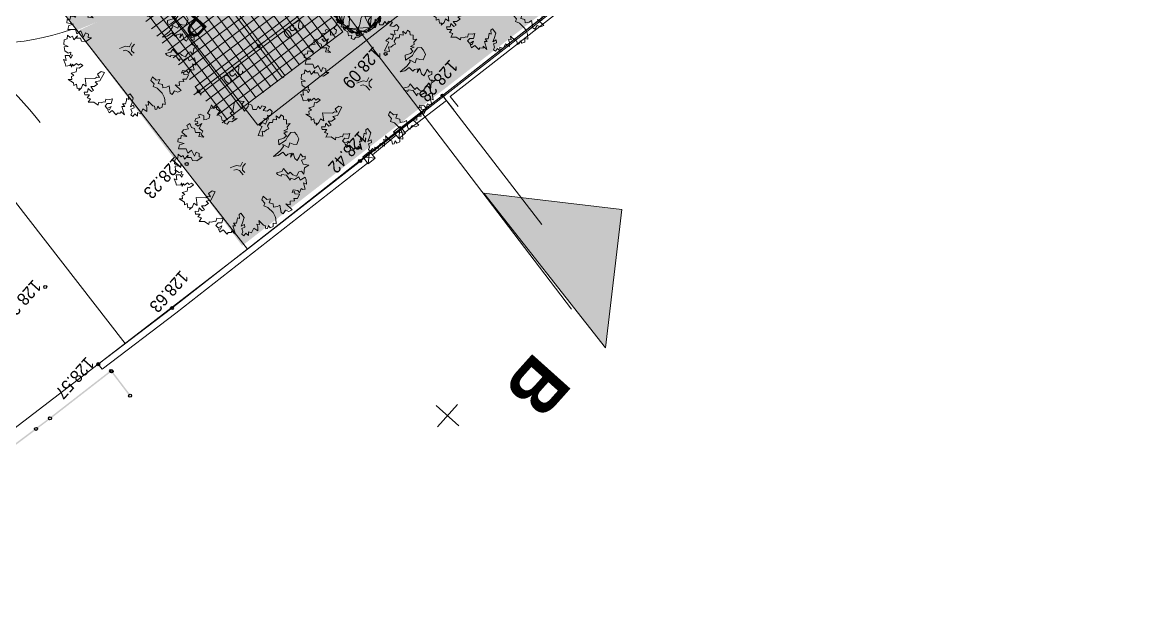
# Model space of a CAD drawing. Header units: metres. Extents: x -2858 to 512, y -1995 to 1252.
# Drawn here: x -522.69 to -485.97, y 341.02 to 360.58 of the extents above; entities that cross this region are included whole.
import ezdxf
from ezdxf.enums import TextEntityAlignment as Align
from ezdxf.lldxf.tags import DXFTag

# ---------------------------------------------------------------- set-up
doc = ezdxf.new("R2010")
doc.units = ezdxf.units.M
doc.header["$PDMODE"] = 33
doc.header["$PDSIZE"] = 0.1
for name, color, linetype in [('Calque commun', 7, 'Continuous'), ('Calque100', 7, 'Continuous'), ('Calque11', 7, 'Continuous'), ('Calque14', 7, 'Continuous'), ('Calque15', 7, 'Continuous'), ('Calque17', 7, 'Continuous'), ('Calque19', 7, 'Continuous'), ('Calque27', 7, 'Continuous'), ('Calque3', 7, 'Continuous'), ('Textes', 7, 'Continuous')]:
    doc.layers.add(name, color=color, linetype=linetype)
doc.styles.add('ARIAL', font='arial.ttf')
doc.styles.add('Arial12', font='arial.ttf', dxfattribs={"width": 0.9, "height": 0.41584})
doc.styles.add('Arial18', font='arial.ttf', dxfattribs={"height": 0.309252})
doc.styles.add('Century Gothic4', font='GOTHICB.TTF', dxfattribs={"height": 1.706266})
doc.styles.add('Trebuchet MS', font='trebucit.ttf', dxfattribs={"height": 0.405148})
tags = doc.linetypes.add('DASHDOT2', pattern=[0.5, 0.25, -0.125, 0, -0.125]).pattern_tags.tags
tags[10:11] = [DXFTag(74, 4), DXFTag(75, 0), DXFTag(340, '0'), DXFTag(46, 1.0), DXFTag(50, 0.0), DXFTag(44, 0.0), DXFTag(45, 0.0)]
tags[8:9] = [DXFTag(74, 4), DXFTag(75, 0), DXFTag(340, '0'), DXFTag(46, 1.0), DXFTag(50, 0.0), DXFTag(44, 0.0), DXFTag(45, 0.0)]
tags[6:7] = [DXFTag(74, 4), DXFTag(75, 0), DXFTag(340, '0'), DXFTag(46, 1.0), DXFTag(50, 0.0), DXFTag(44, 0.0), DXFTag(45, 0.0)]
tags[4:5] = [DXFTag(74, 4), DXFTag(75, 0), DXFTag(340, '0'), DXFTag(46, 1.0), DXFTag(50, 0.0), DXFTag(44, 0.0), DXFTag(45, 0.0)]
tags = doc.linetypes.add('DOT2', pattern=[0.125, 0, -0.125]).pattern_tags.tags
tags[6:7] = [DXFTag(74, 4), DXFTag(75, 0), DXFTag(340, '0'), DXFTag(46, 1.0), DXFTag(50, 0.0), DXFTag(44, 0.0), DXFTag(45, 0.0)]
tags[4:5] = [DXFTag(74, 4), DXFTag(75, 0), DXFTag(340, '0'), DXFTag(46, 1.0), DXFTag(50, 0.0), DXFTag(44, 0.0), DXFTag(45, 0.0)]
tags = doc.linetypes.add('HIDDEN', pattern=[0.375, 0.25, -0.125]).pattern_tags.tags
tags[6:7] = [DXFTag(74, 4), DXFTag(75, 0), DXFTag(340, '0'), DXFTag(46, 1.0), DXFTag(50, 0.0), DXFTag(44, 0.0), DXFTag(45, 0.0)]
tags[4:5] = [DXFTag(74, 4), DXFTag(75, 0), DXFTag(340, '0'), DXFTag(46, 1.0), DXFTag(50, 0.0), DXFTag(44, 0.0), DXFTag(45, 0.0)]

# ---------------------------------------------------------------- blocks, each defined once
blk = doc.blocks.new('PointTopo_SPE')
at = {"layer": 'Calque commun', "color": 1, "linetype": 'ByBlock', "lineweight": -2}
blk.add_point((0, 0), dxfattribs=at)
blk = doc.blocks.new('Block1072')
at = {"layer": 'Calque19', "color": 34, "linetype": 'Continuous', "lineweight": 9, "true_color": 0x994c00, "flags": 128}
for points in [[(-0.161, 0), (-0.161, 0, 1), (0.161, 0), (0.161, 0, 1), (-0.161, 0), (-0.161, 0)], [(0.144, 0), (0.144, 0, -1), (-0.144, 0), (-0.144, 0, -1), (0.144, 0), (0.144, 0)]]:
    blk.add_lwpolyline(points, format="xyb", dxfattribs=at)
blk = doc.blocks.new('SPE35')
at = {"layer": 'Calque19', "color": 102, "linetype": 'Continuous', "lineweight": 9}
blk.add_polyline3d([(-0.751, 0.256, 0), (-0.706, 0.272, 0), (-0.691, 0.295, 0), (-0.661, 0.342, 0), (-0.701, 0.397, 0), (-0.721, 0.427, 0), (-0.706, 0.499, 0), (-0.696, 0.576, 0), (-0.661, 0.562, 0), (-0.555, 0.562, 0), (-0.514, 0.562, 0), (-0.524, 0.617, 0), (-0.535, 0.678, 0), (-0.499, 0.702, 0), (-0.454, 0.749, 0), (-0.424, 0.772, 0), (-0.388, 0.734, 0), (-0.338, 0.686, 0), (-0.177, 0.702, 0), (-0.187, 0.749, 0), (-0.166, 0.804, 0), (-0.121, 0.804, 0), (-0.111, 0.788, 0), (-0.061, 0.765, 0), (0.01, 0.78, 0), (0.071, 0.78, 0), (0.096, 0.788, 0), (0.237, 0.758, 0), (0.272, 0.725, 0), (0.343, 0.695, 0), (0.368, 0.678, 0), (0.419, 0.725, 0), (0.449, 0.678, 0), (0.474, 0.639, 0), (0.459, 0.609, 0), (0.489, 0.553, 0), (0.58, 0.553, 0), (0.59, 0.562, 0), (0.63, 0.6, 0), (0.671, 0.585, 0), (0.706, 0.546, 0), (0.711, 0.53, 0), (0.671, 0.46, 0), (0.691, 0.397, 0), (0.681, 0.35, 0), (0.706, 0.327, 0), (0.772, 0.295, 0), (0.767, 0.265, 0), (0.756, 0.163, 0), (0.777, 0.116, 0), (0.762, 0.077, 0), (0.797, 0.044, 0), (0.827, -0.01, 0), (0.827, -0.049, 0), (0.777, -0.088, 0), (0.756, -0.096, 0), (0.711, -0.119, 0), (0.691, -0.135, 0), (0.767, -0.151, 0), (0.767, -0.214, 0), (0.772, -0.261, 0), (0.782, -0.323, 0), (0.671, -0.354, 0), (0.681, -0.393, 0), (0.731, -0.44, 0), (0.726, -0.479, 0), (0.676, -0.533, 0), (0.651, -0.565, 0), (0.6, -0.518, 0), (0.58, -0.542, 0), (0.61, -0.611, 0), (0.605, -0.658, 0), (0.489, -0.675, 0), (0.429, -0.533, 0), (0.403, -0.581, 0), (0.403, -0.635, 0), (0.489, -0.698, 0), (0.464, -0.745, 0), (0.388, -0.754, 0), (0.393, -0.879, 0), (0.318, -0.84, 0), (0.303, -0.816, 0), (0.242, -0.84, 0), (0.192, -0.754, 0), (0.166, -0.675, 0), (0.131, -0.745, 0), (0.146, -0.807, 0), (0.05, -0.801, 0), (0.04, -0.87, 0), (-0.005, -0.925, 0), (0.02, -0.745, 0), (-0.02, -0.691, 0), (-0.076, -0.682, 0), (-0.101, -0.738, 0), (-0.096, -0.831, 0), (-0.146, -0.801, 0), (-0.212, -0.721, 0), (-0.277, -0.745, 0), (-0.277, -0.682, 0), (-0.318, -0.667, 0), (-0.363, -0.675, 0), (-0.388, -0.635, 0), (-0.454, -0.777, 0), (-0.509, -0.73, 0), (-0.535, -0.658, 0), (-0.519, -0.619, 0), (-0.585, -0.605, 0), (-0.615, -0.581, 0), (-0.595, -0.526, 0), (-0.59, -0.487, 0), (-0.6, -0.472, 0), (-0.671, -0.472, 0), (-0.696, -0.44, 0), (-0.676, -0.314, 0), (-0.706, -0.3, 0), (-0.751, -0.308, 0), (-0.792, -0.3, 0), (-0.797, -0.214, 0), (-0.857, -0.174, 0), (-0.898, -0.159, 0), (-0.787, -0.103, 0), (-0.706, -0.088, 0), (-0.681, -0.018, 0), (-0.731, 0.006, 0), (-0.756, 0.044, 0), (-0.767, 0.13, 0), (-0.777, 0.213, 0), (-0.751, 0.257, 0)], dxfattribs=at)
at = {"layer": 'Calque19', "color": 34, "linetype": 'Continuous', "lineweight": 9}
for radius in [0.161, 0.144]:
    blk.add_arc((0, 0), radius, 0, 359.9994, dxfattribs=at)
at = {"layer": 'Calque19', "color": 34, "linetype": 'ByBlock', "lineweight": -2, "true_color": 0x994c00}
blk.add_blockref('Block1072', (0, 0), dxfattribs=at)
at = {"layer": 'Calque19', "color": 102, "linetype": 'ByBlock', "lineweight": -2, "style": 'Trebuchet MS'}
blk.add_text('Cyprès', height=0.4051, dxfattribs=at).set_placement((-2.368, 0.586), align=Align.BOTTOM_LEFT)
at = {"layer": 'Calque19', "color": 102, "linetype": 'Continuous', "lineweight": 9}
mesh = blk.add_polyface(dxfattribs=at)
corners = [(0.585, -0.533), (0.721, -0.424), (0.711, -0.463), (0.166, -0.745), (0.408, -0.675), (0.207, -0.76), (0.424, -0.745), (0.227, -0.768), (-0.58, 0.57), (-0.504, 0.639), (-0.348, 0.671), (-0.686, -0.386), (-0.746, -0.347), (-0.746, -0.308), (0.767, -0.3), (0.716, -0.314), (0.792, -0.189), (0.711, -0.33), (0.509, -0.581), (-0.318, -0.675), (-0.066, -0.745), (-0.212, -0.768), (0.136, -0.738), (-0.005, -0.76), (-0.111, 0.741), (0.217, 0.695), (-0.298, 0.678), (-0.555, -0.572), (-0.535, -0.658), (-0.555, -0.635), (0.57, 0.562), (0.635, 0.546), (0.651, 0.46), (-0.333, -0.635), (-0.726, 0.006), (-0.762, -0.261), (-0.131, -0.777), (0.207, -0.823), (0.227, -0.84), (-0.701, 0.366), (-0.6, 0.553), (0.076, -0.807), (0.061, -0.87), (0.025, -0.823), (0.666, 0.414), (0.464, 0.593), (0.58, -0.533), (0.56, -0.55), (0.358, 0.695), (0.293, 0.765), (0.353, 0.741), (0.711, 0.178), (0.777, 0.13), (0.792, 0.014), (0.817, -0.228), (0.57, -0.628), (0.59, -0.652), (0.504, -0.644), (0.731, -0.119), (-0.484, -0.714), (-0.393, -0.707), (-0.646, -0.416), (-0.726, -0.072), (0.474, -0.605), (-0.721, 0.279), (-0.767, 0.092), (-0.797, 0.124), (-0.756, 0.053), (0.676, -0.509), (-0.192, 0.788), (-0.146, 0.772), (-0.257, 0.741), (0.681, 0.499), (-0.63, -0.456), (0.408, 0.671), (-0.736, -0.369), (-0.706, 0.474), (-0.63, 0.562), (0.756, 0.373), (0.762, 0.304), (-0.651, -0.509), (-0.595, -0.542), (0.731, -0.079), (0.842, 0.069), (0.832, 0.107), (-0.646, -0.565), (0.293, -0.84), (0.661, -0.533), (0.716, 0.241), (-0.02, 0.765), (0.333, -0.847), (0.787, -0.003), (-0.474, -0.738), (-0.484, 0.741), (-0.403, 0.678), (0.449, -0.793), (-0.762, -0.103), (0.161, 0.772), (-0.514, 0.725), (0.096, 0.82), (-0.161, -0.784), (0.459, 0.656), (-0.247, -0.777), (-0.812, -0.214)]
mesh.append_faces([[corners[k] for k in face] for face in [(27, 28, 29), (48, 49, 50), (65, 34, 67), (40, 76, 77), (83, 52, 84), (80, 81, 85), (0, 68, 87), (90, 6, 95), (97, 89, 99), (96, 35, 103)]], dxfattribs={"vtx0": -1, "color": 102})
mesh.append_faces([[corners[k] for k in face] for face in [(3, 4, 5), (6, 7, 4), (44, 45, 32), (11, 62, 61), (24, 71, 70), (39, 10, 64), (58, 63, 82), (22, 4, 3)]], dxfattribs={"vtx0": -1, "vtx1": -1, "color": 102})
mesh.append_faces([[corners[k] for k in face] for face in [(19, 20, 21), (24, 25, 26), (33, 34, 25), (33, 22, 20), (27, 33, 28), (33, 25, 51), (33, 61, 62), (44, 51, 45), (45, 51, 25), (48, 45, 25), (33, 51, 82), (27, 73, 33), (6, 86, 7), (34, 64, 26), (34, 26, 25), (33, 82, 22), (39, 8, 10), (46, 18, 17), (11, 35, 62), (65, 64, 34), (22, 82, 63), (58, 15, 18)]], dxfattribs={"vtx0": -1, "vtx1": -1, "vtx2": -1, "color": 102})
mesh.append_faces([[corners[k] for k in face] for face in [(0, 1, 2), (11, 12, 13), (22, 23, 20), (11, 13, 35), (39, 40, 8), (48, 25, 49), (22, 63, 4), (0, 2, 68), (33, 73, 61), (41, 43, 23), (0, 17, 1), (24, 26, 71), (33, 62, 34), (58, 18, 63), (44, 79, 88), (51, 53, 91), (44, 88, 51), (55, 57, 18)]], dxfattribs={"vtx0": -1, "vtx2": -1, "color": 102})
mesh.append_faces([[corners[k] for k in face] for face in [(37, 7, 38), (69, 70, 71), (72, 32, 31), (92, 59, 60), (100, 21, 36), (101, 45, 74), (102, 19, 21)]], dxfattribs={"vtx1": -1, "color": 102})
mesh.append_faces([[corners[k] for k in face] for face in [(8, 9, 10), (14, 15, 16), (15, 17, 18), (30, 31, 32), (20, 36, 21), (46, 47, 18), (51, 52, 53), (58, 16, 15), (59, 28, 60), (10, 26, 64), (48, 74, 45), (80, 73, 81), (0, 46, 17), (47, 55, 18), (86, 38, 7), (24, 89, 25), (90, 86, 6), (19, 33, 20), (39, 76, 40), (33, 60, 28), (93, 94, 9), (7, 5, 4), (91, 82, 51), (94, 10, 9), (96, 62, 35), (27, 81, 73), (83, 53, 52), (97, 25, 89), (22, 41, 23), (45, 30, 32)]], dxfattribs={"vtx1": -1, "vtx2": -1, "color": 102})
mesh.append_faces([[corners[k] for k in face] for face in [(41, 42, 43), (16, 54, 14), (55, 56, 57), (65, 66, 64), (11, 75, 12), (44, 78, 79), (9, 98, 93)]], dxfattribs={"vtx2": -1, "color": 102})
mesh = blk.add_polyface(dxfattribs=at)
corners = [(-0.449, 0.551), (-0.398, 0.559), (-0.434, 0.584), (-0.363, 0.584), (-0.383, 0.615), (-0.398, 0.615), (-0.414, 0.632)]
mesh.append_faces([[corners[k] for k in face] for face in [(1, 5, 2)]], dxfattribs={"vtx0": -1, "vtx1": -1, "vtx2": -1, "color": 102})
mesh.append_faces([[corners[k] for k in face] for face in [(0, 1, 2)]], dxfattribs={"vtx1": -1, "color": 102})
mesh.append_faces([[corners[k] for k in face] for face in [(1, 3, 5)]], dxfattribs={"vtx1": -1, "vtx2": -1, "color": 102})
mesh.append_faces([[corners[k] for k in face] for face in [(3, 4, 5), (5, 6, 2)]], dxfattribs={"vtx2": -1, "color": 102})
mesh = blk.add_polyface(dxfattribs=at)
corners = [(0.055, 0.68), (0.055, 0.727), (0.04, 0.704), (0.111, 0.72), (0.121, 0.712)]
mesh.append_faces([[corners[k] for k in face] for face in [(0, 1, 2)]], dxfattribs={"vtx0": -1, "color": 102})
mesh.append_faces([[corners[k] for k in face] for face in [(0, 3, 1)]], dxfattribs={"vtx0": -1, "vtx2": -1, "color": 102})
mesh.append_faces([[corners[k] for k in face] for face in [(0, 4, 3)]], dxfattribs={"vtx2": -1, "color": 102})
mesh = blk.add_polyface(dxfattribs=at)
corners = [(0.499, 0.43), (0.595, 0.422), (0.59, 0.484), (0.535, 0.499)]
mesh.append_faces([[corners[k] for k in face] for face in [(0, 1, 2, 3)]], dxfattribs={"color": 102})
mesh = blk.add_polyface(dxfattribs=at)
corners = [(0.671, 0.083), (0.706, 0.116), (0.646, 0.124)]
mesh.append_faces([[corners[k] for k in face] for face in [(0, 1, 2)]], dxfattribs={"color": 102})
blk = doc.blocks.new('geometrebondepartleger')
at = {"layer": 'Calque commun', "color": 3, "linetype": 'HIDDEN', "lineweight": 18}
for p, q in [((142.028, 145.898), (110.601, 151.517)), ((127.699, 67.727), (142.028, 145.898))]:
    blk.add_line(p, q, dxfattribs=at)
at = {"layer": 'Calque commun', "color": 10, "linetype": 'DASHDOT2', "lineweight": 18, "flags": 128}
blk.add_lwpolyline([(45.287, 98.087), (42.936, 93.876), (22.492, 69.355), (46.896, 54.821), (60.022, 76.482), (130.155, 64.253), (145.314, 148.376), (109.348, 154.881), (91.263, 130.116), (87.378, 124.832), (86.331, 123.279), (83.811, 118.812), (74.918, 102.586), (72.616, 98.359), (63.065, 85.914), (45.158, 97.961)], close=True, dxfattribs=at)
at = {"layer": 'Calque11', "color": 7, "linetype": 'Continuous', "lineweight": 9}
for p, q in [((137.209, 149.805, 79), (138.192, 155.106, 79)), ((150.346, 147.439, 79), (130.18, 35.908, 79))]:
    blk.add_line(p, q, dxfattribs=at)
for points in [[(109.303, 154.801, 79), (116.543, 153.491, 79), (137.209, 149.805, 79), (145.314, 148.376, 79), (151.456, 147.233, 79), (157.568, 146.073, 79), (174.591, 142.849, 79), (158.195, 145.801, 79), (170.264, 143.668, 79), (176.772, 142.544, 79), (161.47, 145.252, 79), (170.264, 143.668, 79)], [(125.028, 35.908, 79), (133.338, 81.851, 79), (145.314, 148.376, 79)]]:
    blk.add_polyline3d(points, dxfattribs=at)
at = {"layer": 'Calque17', "color": 1, "linetype": 'Continuous', "lineweight": 9}
for p, q in [((137.064, 150.013, 79), (137.138, 150.427, 79)), ((137.209, 149.805, 79), (137.315, 150.395, 79)), ((137.246, 150.011, 79), (138.956, 149.693, 79)), ((137.209, 149.805, 79), (138.917, 149.487, 79)), ((138.961, 149.721, 79), (138.909, 149.441, 79)), ((138.909, 149.441, 79), (139.241, 149.669, 79)), ((139.241, 149.669, 79), (138.961, 149.721, 79)), ((138.961, 149.721, 79), (139.189, 149.389, 79)), ((139.189, 149.389, 79), (139.241, 149.669, 79)), ((139.215, 149.529, 79), (140.225, 149.38, 79)), ((140.248, 149.526, 79), (140.202, 149.234, 79)), ((140.202, 149.234, 79), (140.54, 149.48, 79)), ((140.54, 149.48, 79), (140.248, 149.526, 79)), ((140.248, 149.526, 79), (140.494, 149.188, 79)), ((140.494, 149.188, 79), (140.54, 149.48, 79)), ((138.909, 149.441, 79), (139.189, 149.389, 79)), ((140.202, 149.234, 79), (140.494, 149.188, 79)), ((151.496, 147.439, 79), (151.456, 147.233, 79))]:
    blk.add_line(p, q, dxfattribs=at)
for points in [[(117.484, 153.507, 79), (122.878, 152.53, 79), (128.879, 151.479, 79), (137.064, 150.013, 79)], [(117.452, 153.33, 79), (122.847, 152.353, 79), (128.847, 151.302, 79), (137.209, 149.805, 79)], [(140.502, 149.238, 79), (148.443, 147.816, 79), (151.456, 147.233, 79)], [(140.535, 149.445, 79), (148.481, 148.022, 79), (151.496, 147.439, 79)]]:
    blk.add_polyline3d(points, dxfattribs=at)
at = {"layer": 'Calque27', "color": 1, "linetype": 'Continuous', "lineweight": 9}
for p, q in [((145, 156.5, 79), (145, 157.5, 79)), ((144.5, 157, 79), (145.5, 157, 79))]:
    blk.add_line(p, q, dxfattribs=at)
at = {"layer": 'Calque3', "color": 18, "linetype": 'Continuous', "lineweight": 9, "true_color": 0x000000}
for points in [[(151.553, 148.714, 79), (151.358, 147.697, 79), (151.504, 148.723, 79), (151.309, 147.706, 79)], [(151.338, 147.726, 79), (153.864, 147.264, 79), (151.329, 147.677, 79), (153.855, 147.215, 79)], [(153.864, 147.264, 79), (155.489, 146.941, 79), (153.855, 147.215, 79), (155.479, 146.892, 79)]]:
    blk.add_trace(points, dxfattribs=at)
at = {"layer": 'Calque14', "color": 0, "linetype": 'ByBlock', "lineweight": -2}
for p in [(137.209, 149.805, 207.276), (140.656, 149.21, 207.423), (151.528, 148.719, 79), (148.443, 147.816, 207.631), (151.337, 147.701, 79), (151.338, 147.725, 79), (137.443, 147.475, 207.093), (151.456, 147.233, 207.569), (153.859, 147.239, 79), (154.427, 147.127, 79), (144.558, 144.996, 207.232), (150.723, 144.218, 207.328)]:
    blk.add_blockref('PointTopo_SPE', p, dxfattribs=at)
at = {"layer": 'Calque19', "color": 0, "linetype": 'ByBlock', "lineweight": -2}
blk.add_blockref('SPE35', (136.917, 145.823, 79), dxfattribs=at)
at = {"layer": 'Calque15', "color": 1, "linetype": 'ByBlock', "lineweight": -2, "style": 'Arial12', "width": 0.9}
for s, p in [('128.28', (136.143, 149.589, 207.276)), ('128.42', (139.904, 148.931, 207.423)), ('128.09', (137.503, 147.415, 207.093)), ('128.63', (147.297, 147.595, 207.631)), ('128.57', (151.516, 147.173, 207.569)), ('128.23', (144.618, 144.936, 207.232)), ('128.33', (150.783, 144.158, 207.328))]:
    blk.add_text(s, height=0.4158, dxfattribs=at).set_placement(p, align=Align.TOP_LEFT)
blk = doc.blocks.new('arb5')
at = {"layer": 'Calque commun', "color": 0, "linetype": 'ByBlock', "lineweight": -2}
for p, q in [((0.5471, 1.1695), (0.5453, 1.0957)), ((0.5765, 1.1565), (0.5471, 1.1695)), ((0.587, 1.1277), (0.5765, 1.1565)), ((0.2724, 1.0819), (0.2593, 1.0614)), ((0.2593, 1.0614), (0.3105, 1.0472)), ((0.2983, 1.1123), (0.2724, 1.0819)), ((0.3079, 1.0847), (0.2983, 1.1123)), ((0.3387, 1.1317), (0.3079, 1.0847)), ((0.3544, 1.1189), (0.3387, 1.1317)), ((0.3582, 1.1012), (0.3544, 1.1189)), ((0.3929, 1.1166), (0.3582, 1.1012)), ((0.3908, 1.0919), (0.3929, 1.1166)), ((0.411, 1.0591), (0.3908, 1.0919)), ((0.4432, 1.1359), (0.4037, 1.1244)), ((0.4037, 1.1244), (0.429, 1.0916)), ((0.4348, 1.0679), (0.411, 1.0591)), ((0.429, 1.0916), (0.4163, 1.0768)), ((0.4163, 1.0768), (0.4348, 1.0679)), ((0.4638, 1.113), (0.4432, 1.1359)), ((0.4747, 1.1318), (0.4638, 1.113)), ((0.504, 1.1059), (0.4747, 1.1318)), ((0.5259, 1.1274), (0.504, 1.1059)), ((0.5453, 1.0957), (0.5259, 1.1274)), ((0.6245, 1.1345), (0.587, 1.1277)), ((0.5876, 1.0636), (0.6282, 1.1136)), ((0.6112, 1.0555), (0.5876, 1.0636)), ((0.6282, 1.1136), (0.6245, 1.1345)), ((0.6763, 1.0628), (0.6746, 1.0009)), ((0.6884, 1.0993), (0.6763, 1.0628)), ((0.7012, 1.1181), (0.6884, 1.0993)), ((0.7301, 1.1483), (0.7012, 1.1181)), ((0.7426, 1.1256), (0.7301, 1.1483)), ((0.7656, 1.146), (0.7426, 1.1256)), ((0.7891, 1.134), (0.7656, 1.146)), ((0.7842, 1.1095), (0.7891, 1.134)), ((0.8099, 1.1212), (0.7842, 1.1095)), ((0.8046, 1.0894), (0.8225, 1.1132)), ((0.8115, 1.0755), (0.8046, 1.0894)), ((0.8225, 1.1132), (0.8099, 1.1212)), ((0.8099, 1.0195), (0.8115, 1.0755)), ((0.8832, 1.0722), (0.8574, 1.0487)), ((0.8899, 1.0307), (0.8832, 1.0722)), ((0.1632, 1.0129), (0.1908, 0.9722)), ((0.2037, 1.0016), (0.1632, 1.0129)), ((0.1908, 0.9722), (0.1745, 0.9388)), ((0.2504, 1.0348), (0.2037, 1.0016)), ((0.2442, 1.0013), (0.2504, 1.0348)), ((0.2627, 0.9893), (0.2442, 1.0013)), ((0.3053, 0.998), (0.2627, 0.9893)), ((0.3105, 1.0472), (0.2976, 1.0186)), ((0.2976, 1.0186), (0.3388, 1.0065)), ((0.3177, 0.9683), (0.3053, 0.998)), ((0.3166, 0.9348), (0.3177, 0.9683)), ((0.3388, 1.0065), (0.3512, 0.974)), ((0.3512, 0.974), (0.3682, 0.9845)), ((0.3682, 0.9845), (0.3568, 0.9295)), ((0.6026, 0.966), (0.637, 0.9815)), ((0.6289, 0.9481), (0.6026, 0.966)), ((0.6386, 1.0356), (0.6112, 1.0555)), ((0.6187, 1.0132), (0.6386, 1.0356)), ((0.637, 0.9815), (0.6187, 1.0132)), ((0.6873, 0.9662), (0.6636, 0.9557)), ((0.6746, 1.0009), (0.6873, 0.9662)), ((0.8318, 1.0458), (0.8099, 1.0195)), ((0.8454, 1.026), (0.8318, 1.0458)), ((0.8574, 1.0487), (0.8454, 1.026)), ((0.9334, 1.045), (0.8899, 1.0307)), ((0.9197, 0.9497), (0.9348, 0.9693)), ((0.9439, 1.0173), (0.9334, 1.045)), ((0.9348, 0.9693), (0.9611, 0.9561)), ((0.9677, 1.0408), (0.9439, 1.0173)), ((0.9611, 0.9561), (0.9751, 0.9827)), ((0.9675, 1.0084), (0.9677, 1.0408)), ((0.9962, 1.0121), (0.9675, 1.0084)), ((0.9751, 0.9827), (0.998, 0.9893)), ((0.998, 0.9893), (0.9962, 1.0121)), ((0.145, 0.954), (0.1263, 0.9372)), ((0.1263, 0.9372), (0.144, 0.9264)), ((0.144, 0.9264), (0.1386, 0.8938)), ((0.1386, 0.8938), (0.1683, 0.9045)), ((0.1745, 0.9388), (0.145, 0.954)), ((0.1683, 0.9045), (0.2001, 0.9121)), ((0.2019, 0.8845), (0.1776, 0.8442)), ((0.2001, 0.9121), (0.2019, 0.8845)), ((0.3411, 0.9355), (0.3166, 0.9348)), ((0.3318, 0.8725), (0.3411, 0.9355)), ((0.3614, 0.8782), (0.3318, 0.8725)), ((0.3568, 0.9295), (0.3821, 0.8949)), ((0.4026, 0.8522), (0.3614, 0.8782)), ((0.3821, 0.8949), (0.3951, 0.9027)), ((0.3951, 0.9027), (0.4067, 0.8691)), ((0.4067, 0.8691), (0.4026, 0.8522)), ((0.6285, 0.9036), (0.6289, 0.9481)), ((0.6613, 0.9171), (0.6285, 0.9036)), ((0.6636, 0.9557), (0.6613, 0.9171)), ((0.8689, 0.8614), (0.878, 0.9067)), ((0.878, 0.9067), (0.9206, 0.9288)), ((0.9113, 0.8847), (0.8885, 0.8573)), ((0.9182, 0.865), (0.9113, 0.8847)), ((0.934, 0.8767), (0.9182, 0.865)), ((0.9503, 0.9396), (0.9197, 0.9497)), ((0.9206, 0.9288), (0.9503, 0.9396)), ((0.9586, 0.8911), (0.934, 0.8767)), ((0.9773, 0.8724), (0.9586, 0.8911)), ((0.9815, 0.9019), (0.9773, 0.8724)), ((0.998, 0.8829), (0.9815, 0.9019)), ((1.0351, 0.9476), (0.998, 0.8829)), ((1.0356, 0.9043), (1.0351, 0.9476)), ((1.0486, 0.914), (1.0356, 0.9043)), ((1.0662, 0.8922), (1.0486, 0.914)), ((1.0839, 0.8952), (1.0662, 0.8922)), ((1.0804, 0.844), (1.0839, 0.8952)), ((0.0531, 0.7971), (0.0382, 0.7606)), ((0.1005, 0.8144), (0.0531, 0.7971)), ((0.12, 0.7895), (0.1005, 0.8144)), ((0.1317, 0.7629), (0.12, 0.7895)), ((0.1684, 0.7812), (0.1317, 0.7629)), ((0.1826, 0.7251), (0.1684, 0.7812)), ((0.1776, 0.8442), (0.2182, 0.8498)), ((0.2182, 0.8498), (0.1877, 0.8343)), ((0.1877, 0.8343), (0.2151, 0.8135)), ((0.2151, 0.8135), (0.2357, 0.8153)), ((0.2357, 0.8153), (0.2333, 0.7708)), ((0.2333, 0.7708), (0.2805, 0.7598)), ((0.8885, 0.8573), (0.8689, 0.8614)), ((1.0041, 0.7764), (1.0426, 0.797)), ((1.0246, 0.7616), (1.0041, 0.7764)), ((1.0426, 0.797), (1.0652, 0.772)), ((1.0605, 0.8126), (1.0912, 0.823)), ((1.097, 0.8013), (1.0605, 0.8126)), ((1.0652, 0.772), (1.0936, 0.7718)), ((1.1139, 0.8378), (1.0804, 0.844)), ((1.0912, 0.823), (1.1018, 0.8092)), ((1.0936, 0.7718), (1.097, 0.8013)), ((1.1018, 0.8092), (1.1139, 0.8378)), ((0.0382, 0.7606), (0.034, 0.7291)), ((0.034, 0.7291), (0.0583, 0.7072)), ((0.0583, 0.7072), (0.1056, 0.7119)), ((0.075, 0.6815), (0.0905, 0.6538)), ((0.1033, 0.6655), (0.075, 0.6815)), ((0.1066, 0.6981), (0.1033, 0.6655)), ((0.1056, 0.7119), (0.1383, 0.7204)), ((0.137, 0.6967), (0.1066, 0.6981)), ((0.1782, 0.6699), (0.137, 0.6967)), ((0.1383, 0.7204), (0.1805, 0.7102)), ((0.2083, 0.7012), (0.1782, 0.6699)), ((0.1805, 0.7102), (0.2083, 0.7012)), ((0.1929, 0.7427), (0.1826, 0.7251)), ((0.2382, 0.7472), (0.1929, 0.7427)), ((0.3139, 0.7358), (0.2382, 0.7472)), ((0.2805, 0.7598), (0.3139, 0.7358)), ((1.0432, 0.7367), (1.0246, 0.7616)), ((1.069, 0.7495), (1.0432, 0.7367)), ((1.0767, 0.7376), (1.069, 0.7495)), ((1.0964, 0.7276), (1.0767, 0.7376)), ((1.11, 0.7086), (1.0964, 0.7276)), ((1.1287, 0.7214), (1.11, 0.7086)), ((1.1362, 0.6768), (1.1287, 0.7214)), ((1.1686, 0.6422), (1.1362, 0.6768)), ((0.019, 0.5854), (0, 0.565)), ((0.0312, 0.6306), (0.0034, 0.6052)), ((0.0034, 0.6052), (0.019, 0.5854)), ((0.0058, 0.6516), (0.0312, 0.6306)), ((0.044, 0.6493), (0.0058, 0.6516)), ((0.058, 0.6658), (0.044, 0.6493)), ((0.0905, 0.6538), (0.058, 0.6658)), ((0.5602, 0.5987), (0.5236, 0.5982)), ((0.5344, 0.5714), (0.5707, 0.5809)), ((0.584, 0.6182), (0.5602, 0.5987)), ((0.5707, 0.5809), (0.5902, 0.5523)), ((0.5851, 0.6489), (0.584, 0.6182)), ((0.6099, 0.6496), (0.6055, 0.6015)), ((0.6055, 0.6015), (0.6132, 0.5766)), ((0.8823, 0.5716), (0.9613, 0.5907)), ((0.9613, 0.5907), (0.9965, 0.5668)), ((0.9965, 0.5668), (0.9976, 0.5963)), ((0.9976, 0.5963), (1.033, 0.587)), ((1.033, 0.587), (1.0526, 0.5663)), ((1.0526, 0.5663), (1.0608, 0.6065)), ((1.0608, 0.6065), (1.0804, 0.5996)), ((1.0804, 0.5996), (1.0801, 0.5622)), ((1.0801, 0.5622), (1.107, 0.5786)), ((1.107, 0.5786), (1.1265, 0.5559)), ((1.1131, 0.6053), (1.1455, 0.6078)), ((1.1405, 0.5763), (1.1131, 0.6053)), ((1.1319, 0.6355), (1.1686, 0.6422)), ((1.1455, 0.6078), (1.1319, 0.6355)), ((0, 0.565), (0.0029, 0.5402)), ((0.0029, 0.5402), (0.0365, 0.5498)), ((0.0365, 0.5498), (0.0382, 0.5151)), ((0.0382, 0.5151), (0.062, 0.5408)), ((0.062, 0.5408), (0.0756, 0.5159)), ((0.0756, 0.5159), (0.1033, 0.5306)), ((0.1049, 0.485), (0.085, 0.4567)), ((0.1033, 0.5306), (0.1209, 0.5116)), ((0.1303, 0.4505), (0.1049, 0.485)), ((0.1543, 0.4945), (0.1207, 0.4829)), ((0.1207, 0.4829), (0.1303, 0.4505)), ((0.1209, 0.5116), (0.1525, 0.5193)), ((0.1525, 0.5193), (0.1645, 0.5439)), ((0.1599, 0.4668), (0.1543, 0.4945)), ((0.1645, 0.5439), (0.1853, 0.5348)), ((0.1853, 0.5348), (0.2109, 0.5317)), ((0.2193, 0.4959), (0.1897, 0.4894)), ((0.1897, 0.4894), (0.1993, 0.4646)), ((0.2109, 0.5317), (0.2206, 0.5156)), ((0.2718, 0.5152), (0.2193, 0.4959)), ((0.2206, 0.5156), (0.2484, 0.5492)), ((0.2484, 0.5492), (0.2718, 0.5152)), ((0.5902, 0.5523), (0.6138, 0.5403)), ((0.6132, 0.5766), (0.6337, 0.5627)), ((0.6138, 0.5403), (0.6412, 0.5263)), ((0.8939, 0.5448), (0.8823, 0.5716)), ((0.9341, 0.5377), (0.8939, 0.5448)), ((0.9434, 0.5692), (0.9341, 0.5377)), ((0.9559, 0.5502), (0.9434, 0.5692)), ((0.9767, 0.5453), (0.9559, 0.5502)), ((1.0313, 0.4806), (0.9767, 0.5453)), ((1.0779, 0.5354), (1.0313, 0.4806)), ((1.0827, 0.5008), (1.0779, 0.5354)), ((1.1143, 0.5135), (1.0827, 0.5008)), ((1.1478, 0.5112), (1.1143, 0.5135)), ((1.1218, 0.461), (1.1446, 0.4896)), ((1.1265, 0.5559), (1.1405, 0.5763)), ((1.132, 0.5023), (1.1478, 0.5112)), ((1.1446, 0.4896), (1.132, 0.5023)), ((0.0347, 0.4659), (0.0325, 0.4363)), ((0.0325, 0.4363), (0.062, 0.4313)), ((0.0674, 0.4805), (0.0347, 0.4659)), ((0.0806, 0.3996), (0.0412, 0.398)), ((0.0412, 0.398), (0.0575, 0.3652)), ((0.062, 0.4313), (0.0806, 0.3996)), ((0.085, 0.4567), (0.0674, 0.4805)), ((0.1993, 0.4646), (0.1599, 0.4668)), ((0.9644, 0.3905), (1.0038, 0.3843)), ((0.9662, 0.3677), (0.9644, 0.3905)), ((1.0146, 0.3673), (1.0432, 0.386)), ((1.0432, 0.386), (1.0816, 0.362)), ((1.0799, 0.3924), (1.1015, 0.3824)), ((1.0816, 0.362), (1.0799, 0.3924)), ((1.1015, 0.3824), (1.1202, 0.4039)), ((1.1202, 0.4039), (1.1397, 0.3801)), ((1.1462, 0.4502), (1.1218, 0.461)), ((1.1295, 0.4334), (1.1462, 0.4502)), ((1.1397, 0.3801), (1.1295, 0.4334)), ((0.0575, 0.3652), (0.0882, 0.3709)), ((0.0882, 0.3709), (0.0821, 0.3425)), ((0.0821, 0.3425), (0.1137, 0.351)), ((0.136, 0.3283), (0.1121, 0.2978)), ((0.1121, 0.2978), (0.1248, 0.2681)), ((0.1137, 0.351), (0.136, 0.3283)), ((0.989, 0.3627), (0.9662, 0.3677)), ((0.9888, 0.3411), (0.989, 0.3627)), ((1.0203, 0.3338), (0.9888, 0.3411)), ((1.0038, 0.3843), (1.0146, 0.3673)), ((1.0182, 0.3172), (1.0203, 0.3338)), ((1.0419, 0.3288), (1.0182, 0.3172)), ((1.024, 0.3034), (1.0419, 0.3288)), ((1.0398, 0.3091), (1.024, 0.3034)), ((1.068, 0.2853), (1.0398, 0.3091)), ((0.1248, 0.2681), (0.1435, 0.2829)), ((0.1659, 0.2284), (0.1344, 0.2278)), ((0.1344, 0.2278), (0.1792, 0.1663)), ((0.1435, 0.2829), (0.1703, 0.2835)), ((0.1849, 0.249), (0.1659, 0.2284)), ((0.1703, 0.2835), (0.194, 0.2864)), ((0.194, 0.2864), (0.1849, 0.249)), ((0.206, 0.174), (0.2366, 0.1943)), ((0.2366, 0.1943), (0.2634, 0.209)), ((0.2634, 0.209), (0.2918, 0.2068)), ((0.2846, 0.2826), (0.3376, 0.2655)), ((0.315, 0.2559), (0.2846, 0.2826)), ((0.2918, 0.2068), (0.2953, 0.2541)), ((0.2953, 0.2541), (0.315, 0.2559)), ((0.3376, 0.2655), (0.3524, 0.2477)), ((0.3524, 0.2477), (0.38, 0.2503)), ((0.3855, 0.1951), (0.3656, 0.1676)), ((0.3877, 0.2277), (0.3659, 0.2149)), ((0.3659, 0.2149), (0.3855, 0.1951)), ((0.38, 0.2503), (0.3877, 0.2277)), ((0.7316, 0.2446), (0.7545, 0.263)), ((0.7404, 0.217), (0.7316, 0.2446)), ((0.737, 0.2848), (0.792, 0.2698)), ((0.7545, 0.263), (0.737, 0.2848)), ((0.7779, 0.2293), (0.7404, 0.217)), ((0.7547, 0.1743), (0.7779, 0.2293)), ((0.792, 0.2698), (0.8154, 0.2409)), ((0.8154, 0.2409), (0.8045, 0.2164)), ((0.8045, 0.2164), (0.826, 0.1907)), ((0.9494, 0.237), (0.9684, 0.2514)), ((0.971, 0.2258), (0.9494, 0.237)), ((0.9606, 0.2645), (0.9871, 0.271)), ((0.9684, 0.2514), (0.9606, 0.2645)), ((0.9766, 0.1903), (0.971, 0.2258)), ((0.9871, 0.271), (0.9802, 0.2454)), ((0.9802, 0.2454), (1.0036, 0.2208)), ((1.0036, 0.2208), (1.0303, 0.254)), ((1.0303, 0.254), (1.0411, 0.2331)), ((1.0411, 0.2331), (1.0561, 0.2665)), ((1.0561, 0.2665), (1.068, 0.2853)), ((0.1792, 0.1663), (0.206, 0.174)), ((0.3732, 0.1313), (0.3405, 0.1276)), ((0.3405, 0.1276), (0.3441, 0.091)), ((0.3656, 0.1676), (0.3732, 0.1313)), ((0.4201, 0.0844), (0.4467, 0.1011)), ((0.4467, 0.1011), (0.4722, 0.0891)), ((0.5245, 0.0847), (0.5719, 0.0981)), ((0.5683, 0.1364), (0.5988, 0.146)), ((0.5719, 0.0981), (0.5683, 0.1364)), ((0.6255, 0.1419), (0.5927, 0.1264)), ((0.5927, 0.1264), (0.6181, 0.0966)), ((0.5988, 0.146), (0.599, 0.1767)), ((0.599, 0.1767), (0.6255, 0.1419)), ((0.6181, 0.0966), (0.5993, 0.0683)), ((0.7971, 0.1681), (0.7547, 0.1743)), ((0.7771, 0.1328), (0.7971, 0.1681)), ((0.8221, 0.0832), (0.7771, 0.1328)), ((0.826, 0.1907), (0.8071, 0.1838)), ((0.8071, 0.1838), (0.8535, 0.1826)), ((0.8535, 0.1826), (0.8375, 0.1531)), ((0.8375, 0.1531), (0.8592, 0.147)), ((0.8592, 0.147), (0.8597, 0.1144)), ((0.8597, 0.1144), (0.8866, 0.1339)), ((0.8866, 0.1339), (0.9102, 0.1219)), ((0.9102, 0.1219), (0.9419, 0.1464)), ((0.9304, 0.1859), (0.9539, 0.162)), ((0.9419, 0.1464), (0.9304, 0.1859)), ((0.9539, 0.162), (0.9766, 0.1903)), ((0.3441, 0.091), (0.3274, 0.0804)), ((0.3274, 0.0804), (0.3597, 0.0722)), ((0.3597, 0.0722), (0.3488, 0.0377)), ((0.3488, 0.0377), (0.3883, 0.0523)), ((0.3883, 0.0523), (0.4238, 0.0599)), ((0.4238, 0.0599), (0.4201, 0.0844)), ((0.4878, 0.076), (0.462, 0.0517)), ((0.462, 0.0517), (0.4736, 0.0201)), ((0.4722, 0.0891), (0.4878, 0.076)), ((0.4736, 0.0201), (0.4885, 0.0129)), ((0.4885, 0.0129), (0.4974, 0.0357)), ((0.4974, 0.0357), (0.5287, 0.0157)), ((0.5658, 0.0734), (0.5245, 0.0847)), ((0.5287, 0.0157), (0.5505, 0.0243)), ((0.5369, 0.0441), (0.5468, 0.0589)), ((0.5505, 0.0243), (0.5369, 0.0441)), ((0.5468, 0.0589), (0.5664, 0.043)), ((0.5664, 0.043), (0.5658, 0.0734)), ((0.6109, 0.0407), (0.5957, 0.0081)), ((0.5957, 0.0081), (0.6263, 0)), ((0.5993, 0.0683), (0.6109, 0.0407)), ((0.6263, 0), (0.6364, 0.0286)), ((0.6364, 0.0286), (0.6717, 0.0047)), ((0.6717, 0.0047), (0.6973, 0.0065)), ((0.6958, 0.0636), (0.7211, 0.022)), ((0.6973, 0.0065), (0.6958, 0.0636)), ((0.7211, 0.022), (0.7437, 0.0385)), ((0.7437, 0.0385), (0.7616, 0.0217)), ((0.7559, 0.0896), (0.7915, 0.0676)), ((0.7842, 0.0381), (0.7559, 0.0896)), ((0.7616, 0.0217), (0.7842, 0.0381)), ((0.7915, 0.0676), (0.8221, 0.0832))]:
    blk.add_line(p, q, dxfattribs=at)
blk = doc.blocks.new('new307')
at = {"layer": 'Calque commun', "color": 1, "linetype": 'Continuous', "lineweight": 9}
blk.add_arc((0, 0), 0.5, 0, 359.9994, dxfattribs=at)
blk = doc.blocks.new('new308')
at = {"layer": 'Calque commun', "color": 1, "linetype": 'Continuous', "lineweight": 9}
blk.add_arc((0, 0), 0.5, 0, 359.9994, dxfattribs=at)
blk = doc.blocks.new('DimLine6788')
at = {"layer": 'Calque commun', "color": 1, "linetype": 'Continuous', "lineweight": 9}
for p, q in [((67.368, 133.327), (67.172, 133.366)), ((67.404, 133.473), (67.32, 133.133)), ((67.368, 133.327), (69.821, 132.843)), ((69.845, 132.991), (69.788, 132.646)), ((69.821, 132.843), (70.017, 132.804))]:
    blk.add_line(p, q, dxfattribs=at)
at = {"layer": 'Calque commun', "color": 1, "linetype": 'Continuous', "lineweight": 9, "xscale": 0.1000000030756189, "yscale": 0.1000000030756189, "zscale": 0.1000000030756189, "rotation": 348.8390201883034}
for name, p in [('new307', (67.368, 133.327)), ('new308', (69.821, 132.843))]:
    blk.add_blockref(name, p, dxfattribs=at)
at = {"layer": 'Calque commun', "color": 1, "linetype": 'Continuous', "lineweight": 9, "style": 'Arial18', "width": 1}
blk.add_text('250', height=0.3093, rotation=348.839, dxfattribs=at).set_placement((68.596, 133.095), align=Align.BOTTOM_CENTER)
blk = doc.blocks.new('new309')
at = {"layer": 'Calque commun', "color": 1, "linetype": 'Continuous', "lineweight": 9}
blk.add_arc((0, 0), 0.5, 0, 359.9994, dxfattribs=at)
blk = doc.blocks.new('new310')
at = {"layer": 'Calque commun', "color": 1, "linetype": 'Continuous', "lineweight": 9}
blk.add_arc((0, 0), 0.5, 0, 359.9994, dxfattribs=at)
blk = doc.blocks.new('DimLine6796')
at = {"layer": 'Calque commun', "color": 1, "linetype": 'Continuous', "lineweight": 9}
for p, q in [((69.845, 132.991), (69.788, 132.646)), ((69.821, 132.843), (69.625, 132.882)), ((69.821, 132.843), (72.273, 132.359)), ((72.31, 132.504), (72.225, 132.165)), ((72.273, 132.359), (72.47, 132.32))]:
    blk.add_line(p, q, dxfattribs=at)
at = {"layer": 'Calque commun', "color": 1, "linetype": 'Continuous', "lineweight": 9, "xscale": 0.1000000114193421, "yscale": 0.1000000114193421, "zscale": 0.1000000114193421, "rotation": 348.8290100267845}
for name, p in [('new309', (69.821, 132.843)), ('new310', (72.273, 132.359))]:
    blk.add_blockref(name, p, dxfattribs=at)
at = {"layer": 'Calque commun', "color": 1, "linetype": 'Continuous', "lineweight": 9, "style": 'Arial18'}
blk.add_text('250', height=0.3093, rotation=348.829, dxfattribs=at).set_placement((71.049, 132.611), align=Align.BOTTOM_CENTER)
blk = doc.blocks.new('hatch73')
at = {"layer": 'Calque commun', "color": 64, "linetype": 'Continuous', "lineweight": 9}
for p, q in [((72.526, 133.64), (67.621, 134.608)), ((72.468, 133.346), (67.563, 134.314)), ((72.352, 132.757), (67.447, 133.725)), ((72.41, 133.052), (67.505, 134.019)), ((72.294, 132.463), (67.389, 133.431)), ((72.236, 132.169), (67.33, 133.136)), ((72.178, 131.874), (67.272, 132.842)), ((72.062, 131.286), (67.156, 132.253)), ((72.12, 131.58), (67.214, 132.548)), ((72.004, 130.991), (67.098, 131.959)), ((71.946, 130.697), (67.04, 131.665)), ((71.888, 130.403), (66.982, 131.37)), ((71.771, 129.814), (66.866, 130.782)), ((71.829, 130.108), (66.924, 131.076)), ((71.713, 129.52), (66.808, 130.487)), ((71.655, 129.225), (66.75, 130.193)), ((71.597, 128.931), (66.692, 129.899))]:
    blk.add_line(p, q, dxfattribs=at)
blk = doc.blocks.new('hatch74')
at = {"layer": 'Calque commun', "color": 64, "linetype": 'Continuous', "lineweight": 9}
for p, q in [((66.653, 129.702), (67.621, 134.608)), ((66.948, 129.646), (67.915, 134.551)), ((67.242, 129.589), (68.21, 134.495)), ((67.537, 129.533), (68.505, 134.438)), ((67.832, 129.476), (68.799, 134.382)), ((68.126, 129.42), (69.094, 134.325)), ((68.421, 129.363), (69.389, 134.268)), ((68.715, 129.306), (69.683, 134.212)), ((69.01, 129.25), (69.978, 134.155)), ((69.305, 129.193), (70.272, 134.099)), ((69.599, 129.137), (70.567, 134.042)), ((69.894, 129.08), (70.862, 133.985)), ((70.189, 129.023), (71.156, 133.929)), ((70.483, 128.967), (71.451, 133.872)), ((70.778, 128.91), (71.745, 133.816)), ((71.072, 128.854), (72.04, 133.759)), ((71.367, 128.797), (72.335, 133.702))]:
    blk.add_line(p, q, dxfattribs=at)
blk = doc.blocks.new('_12-2')
at = {"layer": 'Calque commun', "color": 18, "linetype": 'Continuous', "lineweight": 9, "true_color": 0x000000}
blk.add_trace([(-0.35, -0.35), (0, 0), (0.35, -0.35)], dxfattribs=at)
at = {"layer": 'Calque100', "color": 6, "linetype": 'Continuous', "lineweight": 18}
mesh = blk.add_polyface(dxfattribs=at)
corners = [(-0.35, -0.35), (0, 0), (0.35, -0.35)]
mesh.append_faces([[corners[k] for k in face] for face in [(0, 1, 2)]], dxfattribs={"color": 6})

msp = doc.modelspace()

# ---------------------------------------------------------------- hatches: boundary and pattern name
at = {"layer": 'Calque commun', "linetype": 'Continuous', "lineweight": 9}
for color, points in [(71, [(-501.051, 389.469), (-509.118, 383.56), (-507.157, 380.815), (-505.353, 380.06), (-503.72, 379.724), (-503.468, 379.915), (-506.477, 383.908), (-500.488, 388.421), (-497.485, 384.437), (-497.463, 384.454), (-497.456, 384.446), (-497.456, 384.447), (-496.543, 385.181), (-499.552, 389.174), (-499.402, 389.288), (-497.675, 390.589), (-497.567, 390.693), (-497.556, 390.679), (-495.559, 392.183), (-492.614, 388.276), (-492.594, 388.292), (-489.193, 383.735), (-491.143, 382.265), (-488.134, 378.272), (-488.673, 377.865), (-490.105, 376.787), (-493.145, 380.719), (-494.066, 380.009), (-494.104, 380.017), (-494.12, 380.004), (-491.106, 376.009), (-497.095, 371.495), (-500.105, 375.488), (-500.111, 375.486), (-500.113, 375.484), (-502.95, 373.329), (-500.954, 374.834), (-497.944, 370.841), (-499.941, 369.336), (-503.934, 366.327), (-506.943, 370.32), (-507.091, 370.21), (-508.066, 369.473), (-505.064, 365.49), (-511.071, 360.963), (-514.066, 364.937), (-515.036, 364.204), (-512.063, 360.259), (-516.041, 357.23), (-519.024, 361.188), (-519.031, 361.198), (-519.301, 361.026), (-519.324, 360.961), (-519.432, 360.913), (-520.826, 360.27), (-520.826, 360.27), (-519.475, 360.894), (-520.201, 360.595), (-520.862, 360.287), (-517.629, 356.031), (-517.56, 356.072), (-515.395, 353.178), (-487.86, 374.504), (-487.86, 374.504), (-486.419, 375.588), (-493.201, 407.536), (-495.97, 406.695), (-495.206, 403.054), (-496.234, 402.745), (-493.38, 393.684), (-497.639, 392.294), (-497.672, 392.331), (-499.675, 391.7), (-499.385, 390.743)]), (43, [(-510.881, 377.074), (-510.547, 376.179), (-510.76, 374.399), (-519.528, 367.823), (-521.392, 366.722), (-524.147, 366.238), (-525.5, 366.254), (-520.866, 360.321), (-519.475, 360.894), (-520.826, 360.27), (-520.826, 360.27), (-519.432, 360.913), (-519.324, 360.961), (-519.301, 361.026), (-519.031, 361.198), (-519.024, 361.188), (-506.949, 370.318), (-502.963, 373.336), (-494.123, 379.998), (-494.144, 380.026), (-494.066, 380.009), (-491.143, 382.265), (-489.193, 383.735), (-492.594, 388.292), (-494.546, 386.686), (-494.558, 386.7), (-497.456, 384.446), (-497.463, 384.454), (-503.72, 379.724), (-505.209, 379.999), (-507.157, 380.815), (-509.123, 383.567), (-509.961, 382.979), (-509.98, 382.995), (-512.3, 381.307), (-512.3, 381.307), (-512.93, 380.827), (-513.193, 380.645), (-511.189, 377.94)])]:
    msp.add_hatch(color=color, dxfattribs=at).paths.add_polyline_path(points)

# ---------------------------------------------------------------- linework, layer by layer
at = {"layer": 'Calque commun', "color": 7, "linetype": 'DASHDOT2', "lineweight": 18}
msp.add_line((-504.482, 351.074), (-563.285, 428.331), dxfattribs=at)
at = {"layer": 'Calque commun', "color": 7, "linetype": 'Continuous', "lineweight": 9}
for p, q in [((-514.053, 358.745), (-517.062, 362.738)), ((-514.012, 358.774), (-514.053, 358.745))]:
    msp.add_line(p, q, dxfattribs=at)
at = {"layer": 'Calque commun', "color": 9, "linetype": 'Continuous', "lineweight": 9}
msp.add_arc((-529.264, 351.865), 8.971, 36.9448, 149.6028, dxfattribs=at)
at = {"layer": 'Calque commun', "color": 7, "linetype": 'Continuous', "lineweight": 9, "extrusion": (0, 0, -1)}
msp.add_arc((523.713, 367.845), 7.959, 250.4602, 287.8158, dxfattribs=at)
at = {"layer": 'Calque commun', "color": 43, "linetype": 'Continuous', "lineweight": 9, "true_color": 0xdbbe82}
msp.add_trace([(-516.041, 357.23), (-512.063, 360.259), (-519.051, 361.223), (-515.073, 364.252)], dxfattribs=at)

# ---------------------------------------------------------------- block references
at = {"layer": 'Calque commun', "color": 0, "linetype": 'ByBlock', "lineweight": -2, "rotation": 228.1617603435354}
for name, p in [('geometrebondepartleger', (-528.836, 560.304)), ('hatch73', (-567.245, 500.426)), ('hatch74', (-567.245, 500.426))]:
    msp.add_blockref(name, p, dxfattribs=at)
at = {"layer": 'Calque commun', "color": 64, "linetype": 'DOT2', "lineweight": 18, "xscale": 3.81469721371369, "yscale": 3.814696974833698, "zscale": 3.814697265625, "rotation": 227.4939527206939}
for p in [(-514.187, 366.649), (-507.275, 365.029), (-519.293, 362.871), (-511.42, 361.722), (-515.618, 358.919)]:
    msp.add_blockref('arb5', p, dxfattribs=at)
at = {"layer": 'Calque commun', "color": 1, "linetype": 'Continuous', "lineweight": 9, "rotation": 228.1617603435354}
for name in ['DimLine6788', 'DimLine6796']:
    msp.add_blockref(name, (-567.245, 500.426), dxfattribs=at)
at = {"layer": 'Calque commun', "color": 0, "linetype": 'ByBlock', "lineweight": -2, "xscale": 9.31322554857827, "yscale": 9.31322554857827, "zscale": 9.313225746154785, "rotation": 308.1617600400152}
msp.add_blockref('_12-2', (-502.805, 354.375), dxfattribs=at)

# ---------------------------------------------------------------- texts
at = {"layer": 'Calque commun', "color": 5, "linetype": 'ByBlock', "lineweight": -2, "extrusion": (0.011866, 0.012797, 0.999848), "style": 'Century Gothic4', "width": 1}
msp.add_text('B', height=1.706, rotation=228.1574, dxfattribs=at).set_placement((-506.004, 350.111, -3.406), align=Align.BOTTOM_LEFT)
at = {"layer": 'Textes', "color": 5, "linetype": 'ByBlock', "lineweight": -2, "style": 'ARIAL'}
msp.add_text('P', height=0.773, rotation=227.4941, dxfattribs=at).set_placement((-517.244, 361.179), align=Align.BOTTOM_LEFT)

doc.saveas('drawing.dxf')
